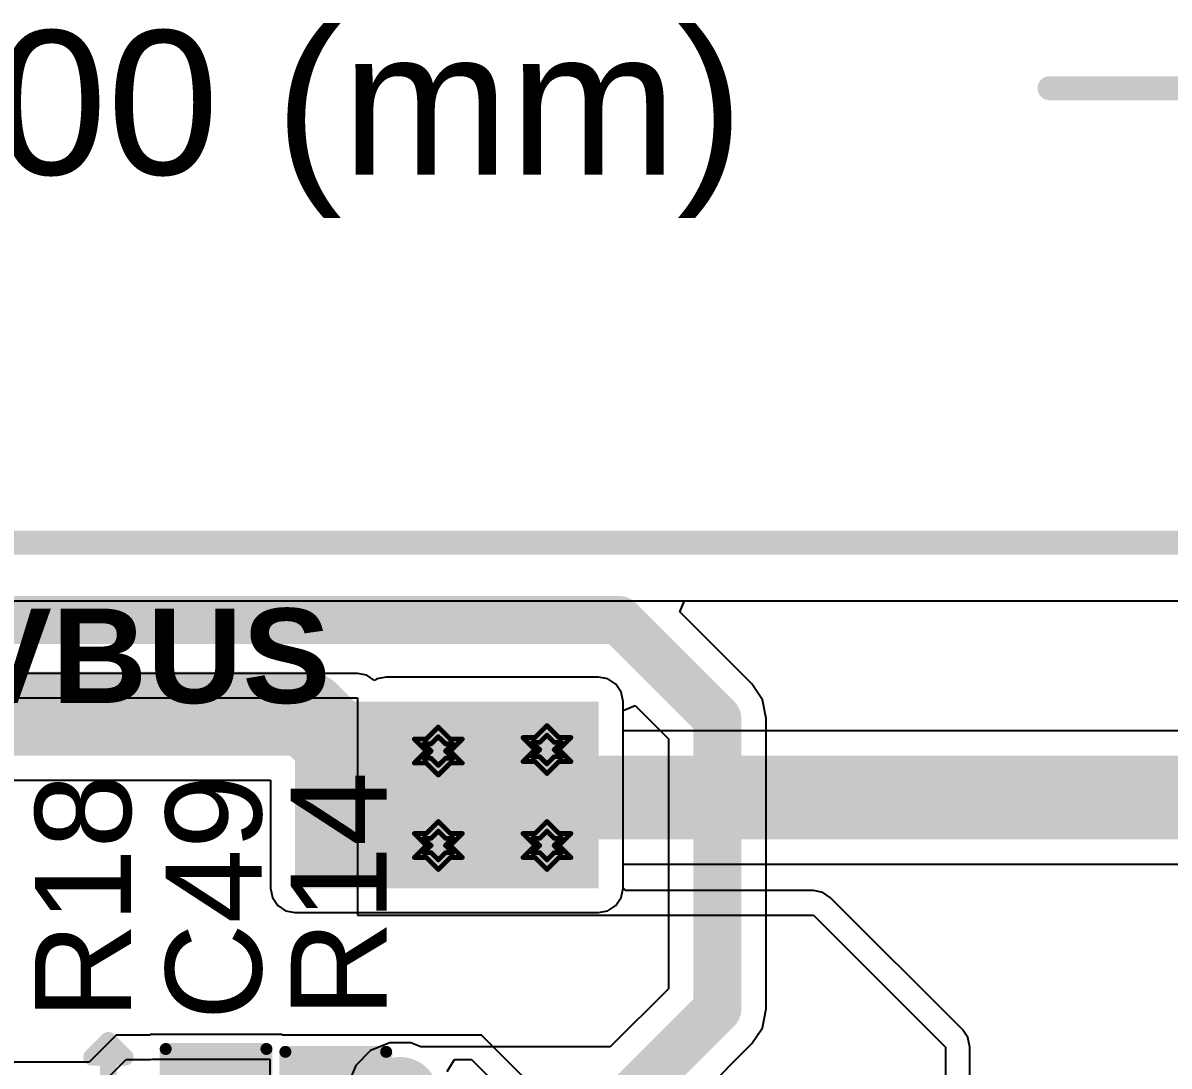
# Model space of a CAD drawing. Header units: inches. Extents: x -18 to 237, y -41 to 211.
# Drawn here: x 32.45 to 44.58, y 104.98 to 116.03 of the extents above; entities that cross this region are included whole.
import ezdxf

# ---------------------------------------------------------------- set-up
doc = ezdxf.new("R2010")
doc.units = ezdxf.units.IN
for name, color, linetype in [('Board Outline', 216, 'Continuous'), ('Bottom Layer', 5, 'Continuous'), ('Bottom Solder', 6, 'Continuous'), ('Dimensions', 6, 'Continuous'), ('Drill Drawing', 1, 'Continuous'), ('Top Layer', 1, 'Continuous'), ('Top Overlay', 2, 'Continuous'), ('Top Paste', 8, 'Continuous'), ('Top Solder', 216, 'Continuous'), ('Via Holes', 16, 'Continuous')]:
    doc.layers.add(name, color=color, linetype=linetype)
doc.styles.add('Arial', font='', dxfattribs={"height": 0.2})
doc.styles.add('Arial_Bold', font='', dxfattribs={"height": 0.2})
doc.styles.get('Arial').set_extended_font_data('Arial')
doc.styles.get('Arial_Bold').set_extended_font_data('Arial', bold=True)

# ---------------------------------------------------------------- blocks, each defined once
blk = doc.blocks.new('C___0603_10')
at = {"layer": 'Top Layer'}
for points in [[(-0.381, 0.445), (-0.381, -0.445), (-1.143, -0.445), (-1.143, 0.445)], [(1.143, 0.445), (1.143, -0.445), (0.381, -0.445), (0.381, 0.445)]]:
    blk.add_hatch(color=1, dxfattribs=at).paths.add_polyline_path(points)
at = {"layer": 'Top Paste'}
for points in [[(-0.381, 0.445), (-0.381, -0.445), (-1.143, -0.445), (-1.143, 0.445)], [(1.143, 0.445), (1.143, -0.445), (0.381, -0.445), (0.381, 0.445)]]:
    blk.add_hatch(color=8, dxfattribs=at).paths.add_polyline_path(points)
at = {"layer": 'Top Solder'}
for points in [[(-0.321, 0.504), (-0.321, -0.504), (-1.203, -0.504), (-1.203, 0.504)], [(1.203, 0.504), (1.203, -0.504), (0.321, -0.504), (0.321, 0.504)]]:
    blk.add_hatch(color=216, dxfattribs=at).paths.add_polyline_path(points)
at = {"layer": 'Top Overlay', "const_width": 0.127}
for points in [[(-1.245, -0.533), (-1.245, 0.533)], [(-0.457, 0.533), (-1.245, 0.533)], [(1.245, 0.533), (0.457, 0.533)], [(1.245, -0.533), (1.245, 0.533)], [(-0.457, -0.533), (-1.245, -0.533)], [(1.245, -0.533), (0.457, -0.533)]]:
    blk.add_lwpolyline(points, dxfattribs=at)
at = {"layer": 'Top Overlay', "const_width": 0.0635}
for points in [[(-1.276, 0.533, 1), (-1.213, 0.533, 1)], [(-1.276, 0.533, 1), (-1.213, 0.533, 1)], [(-0.489, 0.533, 1), (-0.425, 0.533, 1)], [(0.425, 0.533, 1), (0.489, 0.533, 1)], [(1.213, 0.533, 1), (1.276, 0.533, 1)], [(1.213, 0.533, 1), (1.276, 0.533, 1)], [(-1.276, -0.533, 1), (-1.213, -0.533, 1)], [(-1.276, -0.533, 1), (-1.213, -0.533, 1)], [(-0.489, -0.533, 1), (-0.425, -0.533, 1)], [(0.425, -0.533, 1), (0.489, -0.533, 1)], [(1.213, -0.533, 1), (1.276, -0.533, 1)], [(1.213, -0.533, 1), (1.276, -0.533, 1)]]:
    blk.add_lwpolyline(points, format="xyb", close=True, dxfattribs=at)
blk = doc.blocks.new('R___0603_69')
at = {"layer": 'Top Layer'}
for points in [[(-0.381, 0.4445), (-0.381, -0.4445), (-1.143, -0.4445), (-1.143, 0.4445)], [(1.143, 0.4445), (1.143, -0.4445), (0.381, -0.4445), (0.381, 0.4445)]]:
    blk.add_hatch(color=1, dxfattribs=at).paths.add_polyline_path(points)
at = {"layer": 'Top Paste'}
for points in [[(-0.381, 0.4445), (-0.381, -0.4445), (-1.143, -0.4445), (-1.143, 0.4445)], [(1.143, 0.4445), (1.143, -0.4445), (0.381, -0.4445), (0.381, 0.4445)]]:
    blk.add_hatch(color=8, dxfattribs=at).paths.add_polyline_path(points)
at = {"layer": 'Top Solder'}
for points in [[(-0.2794, 0.5461), (-0.2794, -0.5461), (-1.2446, -0.5461), (-1.2446, 0.5461)], [(1.2446, 0.5461), (1.2446, -0.5461), (0.2794, -0.5461), (0.2794, 0.5461)]]:
    blk.add_hatch(color=216, dxfattribs=at).paths.add_polyline_path(points)
at = {"layer": 'Top Overlay', "const_width": 0.127}
for points in [[(-1.2192, 0.5334), (1.2192, 0.5334)], [(-1.2192, 0.5334), (-1.2192, -0.5334)], [(1.2192, 0.5334), (1.2192, -0.5334)], [(-1.2192, -0.5334), (1.2192, -0.5334)]]:
    blk.add_lwpolyline(points, dxfattribs=at)
at = {"layer": 'Top Overlay', "const_width": 0.0635}
for points in [[(-1.25095, 0.5334, 1), (-1.18745, 0.5334, 1)], [(-1.25095, 0.5334, 1), (-1.18745, 0.5334, 1)], [(1.18745, 0.5334, 1), (1.25095, 0.5334, 1)], [(1.18745, 0.5334, 1), (1.25095, 0.5334, 1)], [(-1.25095, -0.5334, 1), (-1.18745, -0.5334, 1)], [(-1.25095, -0.5334, 1), (-1.18745, -0.5334, 1)], [(1.18745, -0.5334, 1), (1.25095, -0.5334, 1)], [(1.18745, -0.5334, 1), (1.25095, -0.5334, 1)]]:
    blk.add_lwpolyline(points, format="xyb", close=True, dxfattribs=at)

msp = doc.modelspace()

# ---------------------------------------------------------------- hatches: boundary and pattern name
at = {"layer": 'Bottom Layer'}
msp.add_hatch(color=5, dxfattribs=at).paths.add_polyline_path([(35.331, 106.866), (38.545, 106.866), (38.545, 108.842), (35.331, 108.842)])
h = msp.add_hatch(color=5, dxfattribs=at)
edge = h.paths.add_edge_path()
edge.add_arc((36.848, 108.318), 0.3, 0, 360)
h = msp.add_hatch(color=5, dxfattribs=at)
edge = h.paths.add_edge_path()
edge.add_arc((37.998, 108.334), 0.3, 0, 360)
h = msp.add_hatch(color=5, dxfattribs=at)
edge = h.paths.add_edge_path()
edge.add_arc((36.848, 107.318), 0.3, 0, 360)
h = msp.add_hatch(color=5, dxfattribs=at)
edge = h.paths.add_edge_path()
edge.add_arc((37.998, 107.318), 0.3, 0, 360)
at = {"layer": 'Bottom Solder'}
h = msp.add_hatch(color=6, dxfattribs=at)
edge = h.paths.add_edge_path()
edge.add_arc((36.848, 108.318), 0.402, 0, 360)
h = msp.add_hatch(color=6, dxfattribs=at)
edge = h.paths.add_edge_path()
edge.add_arc((37.998, 108.334), 0.402, 0, 360)
h = msp.add_hatch(color=6, dxfattribs=at)
edge = h.paths.add_edge_path()
edge.add_arc((36.848, 107.318), 0.402, 0, 360)
h = msp.add_hatch(color=6, dxfattribs=at)
edge = h.paths.add_edge_path()
edge.add_arc((37.998, 107.318), 0.402, 0, 360)
h = msp.add_hatch(color=6, dxfattribs=at)
edge = h.paths.add_edge_path()
edge.add_arc((36.446, 104.676), 0.402, 0, 360)
at = {"layer": 'Top Layer'}
msp.add_hatch(color=1, dxfattribs=at).paths.add_polyline_path([(36.298, 106.866), (38.545, 106.866), (38.545, 108.842), (36.298, 108.842)])
h = msp.add_hatch(color=1, dxfattribs=at)
edge = h.paths.add_edge_path()
edge.add_arc((36.848, 108.318), 0.3, 0, 360)
h = msp.add_hatch(color=1, dxfattribs=at)
edge = h.paths.add_edge_path()
edge.add_arc((37.998, 108.334), 0.3, 0, 360)
h = msp.add_hatch(color=1, dxfattribs=at)
edge = h.paths.add_edge_path()
edge.add_arc((36.848, 107.318), 0.3, 0, 360)
h = msp.add_hatch(color=1, dxfattribs=at)
edge = h.paths.add_edge_path()
edge.add_arc((37.998, 107.318), 0.3, 0, 360)
at = {"layer": 'Top Solder'}
h = msp.add_hatch(color=216, dxfattribs=at)
edge = h.paths.add_edge_path()
edge.add_arc((36.848, 108.318), 0.402, 0, 360)
h = msp.add_hatch(color=216, dxfattribs=at)
edge = h.paths.add_edge_path()
edge.add_arc((37.998, 108.334), 0.402, 0, 360)
h = msp.add_hatch(color=216, dxfattribs=at)
edge = h.paths.add_edge_path()
edge.add_arc((36.848, 107.318), 0.402, 0, 360)
h = msp.add_hatch(color=216, dxfattribs=at)
edge = h.paths.add_edge_path()
edge.add_arc((37.998, 107.318), 0.402, 0, 360)
h = msp.add_hatch(color=216, dxfattribs=at)
edge = h.paths.add_edge_path()
edge.add_arc((36.446, 104.676), 0.402, 0, 360)
at = {"layer": 'Via Holes'}
h = msp.add_hatch(color=7, dxfattribs=at)
edge = h.paths.add_edge_path()
edge.add_arc((36.848, 108.318), 0.15, 0, 360)
h = msp.add_hatch(color=7, dxfattribs=at)
edge = h.paths.add_edge_path()
edge.add_arc((37.998, 108.334), 0.15, 0, 360)
h = msp.add_hatch(color=7, dxfattribs=at)
edge = h.paths.add_edge_path()
edge.add_arc((36.848, 107.318), 0.15, 0, 360)
h = msp.add_hatch(color=7, dxfattribs=at)
edge = h.paths.add_edge_path()
edge.add_arc((37.998, 107.318), 0.15, 0, 360)

# ---------------------------------------------------------------- linework, layer by layer
at = {"layer": 'Board Outline', "const_width": 0.254}
msp.add_lwpolyline([(-3.538, 110.524), (51.988, 110.524)], dxfattribs=at)
at = {"layer": 'Bottom Layer'}
for p, q in [((39.405, 109.791), (39.453, 109.909)), ((39.453, 109.909), (51.435, 109.909)), ((40.168, 109.028), (39.405, 109.791)), ((40.28, 108.86), (40.168, 109.028)), ((40.168, 109.028), (40.168, 109.028)), ((40.32, 108.662), (40.28, 108.86)), ((38.804, 108.748), (38.931, 108.8)), ((38.804, 106.866), (38.804, 108.748)), ((38.931, 108.8), (39.284, 108.447)), ((40.32, 105.587), (40.32, 108.662)), ((40.32, 108.662), (40.32, 108.662)), ((39.284, 108.447), (39.284, 105.801)), ((25.989, 108.008), (35.072, 108.008)), ((35.072, 108.008), (35.072, 106.866)), ((35.072, 106.866), (35.092, 106.766)), ((35.092, 106.766), (35.148, 106.682)), ((38.728, 106.682), (38.784, 106.766)), ((38.784, 106.766), (38.804, 106.866)), ((35.148, 106.682), (35.232, 106.626)), ((38.644, 106.626), (38.728, 106.682)), ((35.232, 106.626), (35.331, 106.607)), ((35.331, 106.607), (38.545, 106.607)), ((38.545, 106.607), (38.644, 106.626)), ((39.284, 105.801), (38.669, 105.186)), ((40.28, 105.388), (40.32, 105.587)), ((40.168, 105.22), (40.28, 105.388)), ((36.336, 105.23), (36.132, 105.146)), ((36.556, 105.23), (36.336, 105.23)), ((36.662, 105.186), (36.556, 105.23)), ((38.669, 105.186), (36.662, 105.186)), ((39.25, 104.302), (40.168, 105.22)), ((36.132, 105.146), (35.976, 104.99)), ((35.976, 104.99), (35.892, 104.787))]:
    msp.add_line(p, q, dxfattribs=at)
for points, const_width in [([(21.916, 109.706), (38.758, 109.706)], 0.508), ([(38.758, 109.706), (39.802, 108.662)], 0.508), ([(22.73, 108.713), (35.461, 108.713)], 0.889), ([(35.461, 108.713), (35.855, 108.318)], 0.889), ([(39.802, 105.587), (39.802, 108.662)], 0.508), ([(35.855, 108.318), (36.848, 108.318)], 0.889), ([(36.848, 108.318), (36.958, 108.318)], 0.762), ([(36.958, 108.318), (37.422, 107.854)], 0.762), ([(38.884, 104.668), (39.802, 105.587)], 0.508)]:
    msp.add_lwpolyline(points, dxfattribs=dict(at, const_width=const_width))
for points, const_width in [([(38.631, 109.706, 1), (38.885, 109.706, 1)], 0.254), ([(38.631, 109.706, 1), (38.885, 109.706, 1)], 0.254), ([(35.238, 108.713, 1), (35.683, 108.713, 1)], 0.445), ([(35.238, 108.713, 1), (35.683, 108.713, 1)], 0.445), ([(39.675, 108.662, 1), (39.929, 108.662, 1)], 0.254), ([(39.675, 108.662, 1), (39.929, 108.662, 1)], 0.254), ([(35.633, 108.318, 1), (36.078, 108.318, 1)], 0.445), ([(35.633, 108.318, 1), (36.078, 108.318, 1)], 0.445), ([(36.626, 108.318, 1), (37.071, 108.318, 1)], 0.445), ([(36.658, 108.318, 1), (37.039, 108.318, 1)], 0.381), ([(36.767, 108.318, 1), (37.148, 108.318, 1)], 0.381), ([(36.767, 108.318, 1), (37.148, 108.318, 1)], 0.381), ([(37.231, 107.854, 1), (37.612, 107.854, 1)], 0.381), ([(39.675, 105.587, 1), (39.929, 105.587, 1)], 0.254), ([(39.675, 105.587, 1), (39.929, 105.587, 1)], 0.254)]:
    msp.add_lwpolyline(points, format="xyb", close=True, dxfattribs=dict(at, const_width=const_width))
at = {"layer": 'Dimensions', "const_width": 0.254}
msp.add_lwpolyline([(43.318, 115.336), (76.462, 115.336)], dxfattribs=at)
at = {"layer": 'Dimensions', "const_width": 0.127}
msp.add_lwpolyline([(43.254, 115.336, 1), (43.381, 115.336, 1)], format="xyb", close=True, dxfattribs=at)
at = {"layer": 'Drill Drawing', "const_width": 0.0508}
for points in [[(36.721, 108.445), (36.848, 108.572)], [(36.848, 108.572), (36.975, 108.445)], [(37.871, 108.461), (37.998, 108.588)], [(37.998, 108.588), (38.125, 108.461)], [(36.594, 108.445), (36.721, 108.318)], [(36.594, 108.445), (36.721, 108.445)], [(36.772, 108.394), (36.848, 108.47)], [(36.848, 108.47), (36.925, 108.394)], [(36.975, 108.445), (37.102, 108.445)], [(36.975, 108.318), (37.102, 108.445)], [(37.744, 108.461), (37.871, 108.334)], [(37.744, 108.461), (37.871, 108.461)], [(37.922, 108.41), (37.998, 108.486)], [(37.998, 108.486), (38.075, 108.41)], [(38.125, 108.461), (38.252, 108.461)], [(38.125, 108.334), (38.252, 108.461)], [(36.594, 108.191), (36.721, 108.318)], [(36.696, 108.394), (36.772, 108.318)], [(36.696, 108.394), (36.772, 108.394)], [(36.696, 108.242), (36.772, 108.318)], [(36.925, 108.394), (37.001, 108.394)], [(36.925, 108.318), (37.001, 108.394)], [(36.925, 108.318), (37.001, 108.242)], [(36.975, 108.318), (37.102, 108.191)], [(37.744, 108.207), (37.871, 108.334)], [(37.846, 108.41), (37.922, 108.334)], [(37.846, 108.41), (37.922, 108.41)], [(37.846, 108.258), (37.922, 108.334)], [(38.075, 108.41), (38.151, 108.41)], [(38.075, 108.334), (38.151, 108.41)], [(38.075, 108.334), (38.151, 108.258)], [(38.125, 108.334), (38.252, 108.207)], [(36.594, 108.191), (36.721, 108.191)], [(36.696, 108.242), (36.772, 108.242)], [(36.721, 108.191), (36.848, 108.064)], [(36.772, 108.242), (36.848, 108.166)], [(36.848, 108.166), (36.925, 108.242)], [(36.848, 108.064), (36.975, 108.191)], [(36.925, 108.242), (37.001, 108.242)], [(36.975, 108.191), (37.102, 108.191)], [(37.744, 108.207), (37.871, 108.207)], [(37.846, 108.258), (37.922, 108.258)], [(37.871, 108.207), (37.998, 108.08)], [(37.922, 108.258), (37.998, 108.182)], [(37.998, 108.182), (38.075, 108.258)], [(37.998, 108.08), (38.125, 108.207)], [(38.075, 108.258), (38.151, 108.258)], [(38.125, 108.207), (38.252, 108.207)], [(36.721, 107.445), (36.848, 107.572)], [(36.772, 107.394), (36.848, 107.47)], [(36.848, 107.572), (36.975, 107.445)], [(36.848, 107.47), (36.925, 107.394)], [(37.871, 107.445), (37.998, 107.572)], [(37.922, 107.394), (37.998, 107.47)], [(37.998, 107.572), (38.125, 107.445)], [(37.998, 107.47), (38.075, 107.394)], [(36.594, 107.445), (36.721, 107.318)], [(36.594, 107.445), (36.721, 107.445)], [(36.696, 107.394), (36.772, 107.318)], [(36.696, 107.394), (36.772, 107.394)], [(36.925, 107.394), (37.001, 107.394)], [(36.925, 107.318), (37.001, 107.394)], [(36.975, 107.445), (37.102, 107.445)], [(36.975, 107.318), (37.102, 107.445)], [(37.744, 107.445), (37.871, 107.318)], [(37.744, 107.445), (37.871, 107.445)], [(37.846, 107.394), (37.922, 107.318)], [(37.846, 107.394), (37.922, 107.394)], [(38.075, 107.394), (38.151, 107.394)], [(38.075, 107.318), (38.151, 107.394)], [(38.125, 107.445), (38.252, 107.445)], [(38.125, 107.318), (38.252, 107.445)], [(36.594, 107.191), (36.721, 107.318)], [(36.696, 107.242), (36.772, 107.318)], [(36.696, 107.242), (36.772, 107.242)], [(36.772, 107.242), (36.848, 107.166)], [(36.848, 107.166), (36.925, 107.242)], [(36.925, 107.318), (37.001, 107.242)], [(36.925, 107.242), (37.001, 107.242)], [(36.975, 107.318), (37.102, 107.191)], [(37.744, 107.191), (37.871, 107.318)], [(37.846, 107.242), (37.922, 107.318)], [(37.846, 107.242), (37.922, 107.242)], [(37.922, 107.242), (37.998, 107.166)], [(37.998, 107.166), (38.075, 107.242)], [(38.075, 107.318), (38.151, 107.242)], [(38.075, 107.242), (38.151, 107.242)], [(38.125, 107.318), (38.252, 107.191)], [(36.594, 107.191), (36.721, 107.191)], [(36.721, 107.191), (36.848, 107.064)], [(36.848, 107.064), (36.975, 107.191)], [(36.975, 107.191), (37.102, 107.191)], [(37.744, 107.191), (37.871, 107.191)], [(37.871, 107.191), (37.998, 107.064)], [(37.998, 107.064), (38.125, 107.191)], [(38.125, 107.191), (38.252, 107.191)]]:
    msp.add_lwpolyline(points, dxfattribs=at)
at = {"layer": 'Drill Drawing', "const_width": 0.0254}
for points in [[(36.836, 108.572, 1), (36.861, 108.572, 1)], [(36.836, 108.572, 1), (36.861, 108.572, 1)], [(37.986, 108.588, 1), (38.011, 108.588, 1)], [(37.986, 108.588, 1), (38.011, 108.588, 1)], [(36.582, 108.445, 1), (36.607, 108.445, 1)], [(36.582, 108.445, 1), (36.607, 108.445, 1)], [(36.709, 108.445, 1), (36.734, 108.445, 1)], [(36.709, 108.445, 1), (36.734, 108.445, 1)], [(36.836, 108.47, 1), (36.861, 108.47, 1)], [(36.836, 108.47, 1), (36.861, 108.47, 1)], [(36.963, 108.445, 1), (36.988, 108.445, 1)], [(36.963, 108.445, 1), (36.988, 108.445, 1)], [(37.09, 108.445, 1), (37.115, 108.445, 1)], [(37.09, 108.445, 1), (37.115, 108.445, 1)], [(37.732, 108.461, 1), (37.757, 108.461, 1)], [(37.732, 108.461, 1), (37.757, 108.461, 1)], [(37.859, 108.461, 1), (37.884, 108.461, 1)], [(37.859, 108.461, 1), (37.884, 108.461, 1)], [(37.986, 108.486, 1), (38.011, 108.486, 1)], [(37.986, 108.486, 1), (38.011, 108.486, 1)], [(38.113, 108.461, 1), (38.138, 108.461, 1)], [(38.113, 108.461, 1), (38.138, 108.461, 1)], [(38.24, 108.461, 1), (38.265, 108.461, 1)], [(38.24, 108.461, 1), (38.265, 108.461, 1)], [(36.683, 108.394, 1), (36.709, 108.394, 1)], [(36.683, 108.394, 1), (36.709, 108.394, 1)], [(36.709, 108.318, 1), (36.734, 108.318, 1)], [(36.709, 108.318, 1), (36.734, 108.318, 1)], [(36.76, 108.394, 1), (36.785, 108.394, 1)], [(36.76, 108.394, 1), (36.785, 108.394, 1)], [(36.76, 108.318, 1), (36.785, 108.318, 1)], [(36.76, 108.318, 1), (36.785, 108.318, 1)], [(36.912, 108.394, 1), (36.937, 108.394, 1)], [(36.912, 108.394, 1), (36.937, 108.394, 1)], [(36.912, 108.318, 1), (36.937, 108.318, 1)], [(36.912, 108.318, 1), (36.937, 108.318, 1)], [(36.963, 108.318, 1), (36.988, 108.318, 1)], [(36.963, 108.318, 1), (36.988, 108.318, 1)], [(36.988, 108.394, 1), (37.014, 108.394, 1)], [(36.988, 108.394, 1), (37.014, 108.394, 1)], [(37.833, 108.41, 1), (37.859, 108.41, 1)], [(37.833, 108.41, 1), (37.859, 108.41, 1)], [(37.859, 108.334, 1), (37.884, 108.334, 1)], [(37.859, 108.334, 1), (37.884, 108.334, 1)], [(37.91, 108.41, 1), (37.935, 108.41, 1)], [(37.91, 108.41, 1), (37.935, 108.41, 1)], [(37.91, 108.334, 1), (37.935, 108.334, 1)], [(37.91, 108.334, 1), (37.935, 108.334, 1)], [(38.062, 108.41, 1), (38.087, 108.41, 1)], [(38.062, 108.41, 1), (38.087, 108.41, 1)], [(38.062, 108.334, 1), (38.087, 108.334, 1)], [(38.062, 108.334, 1), (38.087, 108.334, 1)], [(38.113, 108.334, 1), (38.138, 108.334, 1)], [(38.113, 108.334, 1), (38.138, 108.334, 1)], [(38.138, 108.41, 1), (38.164, 108.41, 1)], [(38.138, 108.41, 1), (38.164, 108.41, 1)], [(36.582, 108.191, 1), (36.607, 108.191, 1)], [(36.582, 108.191, 1), (36.607, 108.191, 1)], [(36.683, 108.242, 1), (36.709, 108.242, 1)], [(36.683, 108.242, 1), (36.709, 108.242, 1)], [(36.709, 108.191, 1), (36.734, 108.191, 1)], [(36.709, 108.191, 1), (36.734, 108.191, 1)], [(36.76, 108.242, 1), (36.785, 108.242, 1)], [(36.76, 108.242, 1), (36.785, 108.242, 1)], [(36.912, 108.242, 1), (36.937, 108.242, 1)], [(36.912, 108.242, 1), (36.937, 108.242, 1)], [(36.963, 108.191, 1), (36.988, 108.191, 1)], [(36.963, 108.191, 1), (36.988, 108.191, 1)], [(36.988, 108.242, 1), (37.014, 108.242, 1)], [(36.988, 108.242, 1), (37.014, 108.242, 1)], [(37.09, 108.191, 1), (37.115, 108.191, 1)], [(37.09, 108.191, 1), (37.115, 108.191, 1)], [(37.732, 108.207, 1), (37.757, 108.207, 1)], [(37.732, 108.207, 1), (37.757, 108.207, 1)], [(37.833, 108.258, 1), (37.859, 108.258, 1)], [(37.833, 108.258, 1), (37.859, 108.258, 1)], [(37.859, 108.207, 1), (37.884, 108.207, 1)], [(37.859, 108.207, 1), (37.884, 108.207, 1)], [(37.91, 108.258, 1), (37.935, 108.258, 1)], [(37.91, 108.258, 1), (37.935, 108.258, 1)], [(38.062, 108.258, 1), (38.087, 108.258, 1)], [(38.062, 108.258, 1), (38.087, 108.258, 1)], [(38.113, 108.207, 1), (38.138, 108.207, 1)], [(38.113, 108.207, 1), (38.138, 108.207, 1)], [(38.138, 108.258, 1), (38.164, 108.258, 1)], [(38.138, 108.258, 1), (38.164, 108.258, 1)], [(38.24, 108.207, 1), (38.265, 108.207, 1)], [(38.24, 108.207, 1), (38.265, 108.207, 1)], [(36.836, 108.166, 1), (36.861, 108.166, 1)], [(36.836, 108.166, 1), (36.861, 108.166, 1)], [(37.986, 108.182, 1), (38.011, 108.182, 1)], [(37.986, 108.182, 1), (38.011, 108.182, 1)], [(37.986, 108.08, 1), (38.011, 108.08, 1)], [(37.986, 108.08, 1), (38.011, 108.08, 1)], [(36.836, 108.064, 1), (36.861, 108.064, 1)], [(36.836, 108.064, 1), (36.861, 108.064, 1)], [(36.836, 107.572, 1), (36.861, 107.572, 1)], [(36.836, 107.572, 1), (36.861, 107.572, 1)], [(36.836, 107.47, 1), (36.861, 107.47, 1)], [(36.836, 107.47, 1), (36.861, 107.47, 1)], [(37.986, 107.572, 1), (38.011, 107.572, 1)], [(37.986, 107.572, 1), (38.011, 107.572, 1)], [(37.986, 107.47, 1), (38.011, 107.47, 1)], [(37.986, 107.47, 1), (38.011, 107.47, 1)], [(36.582, 107.445, 1), (36.607, 107.445, 1)], [(36.582, 107.445, 1), (36.607, 107.445, 1)], [(36.683, 107.394, 1), (36.709, 107.394, 1)], [(36.683, 107.394, 1), (36.709, 107.394, 1)], [(36.709, 107.445, 1), (36.734, 107.445, 1)], [(36.709, 107.445, 1), (36.734, 107.445, 1)], [(36.76, 107.394, 1), (36.785, 107.394, 1)], [(36.76, 107.394, 1), (36.785, 107.394, 1)], [(36.912, 107.394, 1), (36.937, 107.394, 1)], [(36.912, 107.394, 1), (36.937, 107.394, 1)], [(36.963, 107.445, 1), (36.988, 107.445, 1)], [(36.963, 107.445, 1), (36.988, 107.445, 1)], [(36.988, 107.394, 1), (37.014, 107.394, 1)], [(36.988, 107.394, 1), (37.014, 107.394, 1)], [(37.09, 107.445, 1), (37.115, 107.445, 1)], [(37.09, 107.445, 1), (37.115, 107.445, 1)], [(37.732, 107.445, 1), (37.757, 107.445, 1)], [(37.732, 107.445, 1), (37.757, 107.445, 1)], [(37.833, 107.394, 1), (37.859, 107.394, 1)], [(37.833, 107.394, 1), (37.859, 107.394, 1)], [(37.859, 107.445, 1), (37.884, 107.445, 1)], [(37.859, 107.445, 1), (37.884, 107.445, 1)], [(37.91, 107.394, 1), (37.935, 107.394, 1)], [(37.91, 107.394, 1), (37.935, 107.394, 1)], [(38.062, 107.394, 1), (38.087, 107.394, 1)], [(38.062, 107.394, 1), (38.087, 107.394, 1)], [(38.113, 107.445, 1), (38.138, 107.445, 1)], [(38.113, 107.445, 1), (38.138, 107.445, 1)], [(38.138, 107.394, 1), (38.164, 107.394, 1)], [(38.138, 107.394, 1), (38.164, 107.394, 1)], [(38.24, 107.445, 1), (38.265, 107.445, 1)], [(38.24, 107.445, 1), (38.265, 107.445, 1)], [(36.683, 107.242, 1), (36.709, 107.242, 1)], [(36.683, 107.242, 1), (36.709, 107.242, 1)], [(36.709, 107.318, 1), (36.734, 107.318, 1)], [(36.709, 107.318, 1), (36.734, 107.318, 1)], [(36.76, 107.318, 1), (36.785, 107.318, 1)], [(36.76, 107.318, 1), (36.785, 107.318, 1)], [(36.76, 107.242, 1), (36.785, 107.242, 1)], [(36.76, 107.242, 1), (36.785, 107.242, 1)], [(36.912, 107.318, 1), (36.937, 107.318, 1)], [(36.912, 107.318, 1), (36.937, 107.318, 1)], [(36.912, 107.242, 1), (36.937, 107.242, 1)], [(36.912, 107.242, 1), (36.937, 107.242, 1)], [(36.963, 107.318, 1), (36.988, 107.318, 1)], [(36.963, 107.318, 1), (36.988, 107.318, 1)], [(36.988, 107.242, 1), (37.014, 107.242, 1)], [(36.988, 107.242, 1), (37.014, 107.242, 1)], [(37.833, 107.242, 1), (37.859, 107.242, 1)], [(37.833, 107.242, 1), (37.859, 107.242, 1)], [(37.859, 107.318, 1), (37.884, 107.318, 1)], [(37.859, 107.318, 1), (37.884, 107.318, 1)], [(37.91, 107.318, 1), (37.935, 107.318, 1)], [(37.91, 107.318, 1), (37.935, 107.318, 1)], [(37.91, 107.242, 1), (37.935, 107.242, 1)], [(37.91, 107.242, 1), (37.935, 107.242, 1)], [(38.062, 107.318, 1), (38.087, 107.318, 1)], [(38.062, 107.318, 1), (38.087, 107.318, 1)], [(38.062, 107.242, 1), (38.087, 107.242, 1)], [(38.062, 107.242, 1), (38.087, 107.242, 1)], [(38.113, 107.318, 1), (38.138, 107.318, 1)], [(38.113, 107.318, 1), (38.138, 107.318, 1)], [(38.138, 107.242, 1), (38.164, 107.242, 1)], [(38.138, 107.242, 1), (38.164, 107.242, 1)], [(36.582, 107.191, 1), (36.607, 107.191, 1)], [(36.582, 107.191, 1), (36.607, 107.191, 1)], [(36.709, 107.191, 1), (36.734, 107.191, 1)], [(36.709, 107.191, 1), (36.734, 107.191, 1)], [(36.836, 107.166, 1), (36.861, 107.166, 1)], [(36.836, 107.166, 1), (36.861, 107.166, 1)], [(36.963, 107.191, 1), (36.988, 107.191, 1)], [(36.963, 107.191, 1), (36.988, 107.191, 1)], [(37.09, 107.191, 1), (37.115, 107.191, 1)], [(37.09, 107.191, 1), (37.115, 107.191, 1)], [(37.732, 107.191, 1), (37.757, 107.191, 1)], [(37.732, 107.191, 1), (37.757, 107.191, 1)], [(37.859, 107.191, 1), (37.884, 107.191, 1)], [(37.859, 107.191, 1), (37.884, 107.191, 1)], [(37.986, 107.166, 1), (38.011, 107.166, 1)], [(37.986, 107.166, 1), (38.011, 107.166, 1)], [(38.113, 107.191, 1), (38.138, 107.191, 1)], [(38.113, 107.191, 1), (38.138, 107.191, 1)], [(38.24, 107.191, 1), (38.265, 107.191, 1)], [(38.24, 107.191, 1), (38.265, 107.191, 1)], [(36.836, 107.064, 1), (36.861, 107.064, 1)], [(36.836, 107.064, 1), (36.861, 107.064, 1)], [(37.986, 107.064, 1), (38.011, 107.064, 1)], [(37.986, 107.064, 1), (38.011, 107.064, 1)]]:
    msp.add_lwpolyline(points, format="xyb", close=True, dxfattribs=at)
at = {"layer": 'Top Layer'}
for p, q in [((31.876, 109.909), (51.435, 109.909)), ((35.992, 109.14), (31.814, 109.14)), ((36.091, 109.12), (35.992, 109.14)), ((36.174, 109.065), (36.091, 109.12)), ((36.199, 109.081), (36.174, 109.065)), ((36.298, 109.101), (36.199, 109.081)), ((38.545, 109.101), (36.298, 109.101)), ((38.644, 109.081), (38.545, 109.101)), ((38.728, 109.025), (38.644, 109.081)), ((38.784, 108.941), (38.728, 109.025)), ((28.477, 108.881), (35.992, 108.881)), ((35.992, 108.881), (35.992, 106.581)), ((38.804, 108.842), (38.784, 108.941)), ((38.804, 108.531), (38.804, 108.842)), ((46.457, 108.531), (38.804, 108.531)), ((38.804, 106.866), (38.804, 107.121)), ((38.804, 107.121), (46.165, 107.121)), ((38.825, 106.84), (38.804, 106.866)), ((40.818, 106.84), (38.825, 106.84)), ((40.917, 106.821), (40.818, 106.84)), ((41.001, 106.765), (40.917, 106.821)), ((42.398, 105.368), (41.001, 106.765)), ((35.992, 106.581), (40.818, 106.581)), ((40.818, 106.581), (42.215, 105.184)), ((33.438, 105.311), (33.151, 105.025)), ((33.798, 105.311), (33.438, 105.311)), ((35.195, 105.316), (33.798, 105.316)), ((33.798, 105.316), (33.798, 105.311)), ((35.195, 105.311), (35.195, 105.316)), ((37.306, 105.311), (35.195, 105.311)), ((39.091, 103.526), (37.306, 105.311)), ((42.454, 105.284), (42.398, 105.368)), ((42.215, 105.184), (42.215, 84.763)), ((42.474, 105.184), (42.454, 105.284)), ((42.474, 84.763), (42.474, 105.184)), ((33.151, 105.025), (31.837, 105.025)), ((33.334, 104.842), (33.545, 105.052)), ((33.545, 105.052), (33.798, 105.052)), ((33.798, 105.052), (33.822, 105.057)), ((33.822, 105.057), (35.065, 105.057)), ((35.065, 105.057), (35.065, 104.041)), ((36.942, 104.925), (37.019, 105.052)), ((37.019, 105.052), (37.198, 105.052)), ((37.198, 105.052), (38.832, 103.419))]:
    msp.add_line(p, q, dxfattribs=at)
at = {"layer": 'Top Layer', "const_width": 0.889}
msp.add_lwpolyline([(37.16, 107.826), (46.457, 107.826)], dxfattribs=at)
at = {"layer": 'Top Layer', "const_width": 0.445}
msp.add_lwpolyline([(36.938, 107.826, 1), (37.382, 107.826, 1)], format="xyb", close=True, dxfattribs=at)
at = {"layer": 'Top Overlay', "const_width": 0.178}
for points in [[(33.179, 105.077), (33.356, 105.255)], [(33.356, 105.255), (33.534, 105.077)], [(33.356, 104.498), (33.356, 105.255)], [(33.179, 105.077), (33.534, 105.077)]]:
    msp.add_lwpolyline(points, dxfattribs=at)
at = {"layer": 'Top Overlay', "const_width": 0.0889}
for points in [[(33.312, 105.255, 1), (33.401, 105.255, 1)], [(33.312, 105.255, 1), (33.401, 105.255, 1)], [(33.312, 105.255, 1), (33.401, 105.255, 1)], [(33.135, 105.077, 1), (33.223, 105.077, 1)], [(33.135, 105.077, 1), (33.223, 105.077, 1)], [(33.489, 105.077, 1), (33.578, 105.077, 1)], [(33.489, 105.077, 1), (33.578, 105.077, 1)]]:
    msp.add_lwpolyline(points, format="xyb", close=True, dxfattribs=at)

# ---------------------------------------------------------------- block references
for name, p, rotation in [('C___0603_10', (34.496, 103.919), 270), ('R___0603_69', (35.763, 103.914), 90)]:
    msp.add_blockref(name, p, dxfattribs=dict(rotation=rotation))

# ---------------------------------------------------------------- texts
at = {"layer": 'Dimensions', "style": 'Arial'}
msp.add_text('80.00 (mm)', height=1.524, dxfattribs=at).set_placement((29.2, 114.422))
at = {"layer": 'Top Overlay'}
for s, height, rotation, style, p in [('VBUS', 1, 360, 'Arial_Bold', (31.826, 108.827)), ('R18', 1.016, 90, 'Arial', (33.595, 105.473)), ('C49', 1.016, 90, 'Arial', (34.977, 105.467)), ('R14', 1.016, 90, 'Arial', (36.303, 105.496))]:
    msp.add_text(s, height=height, rotation=rotation, dxfattribs=dict(at, style=style)).set_placement(p)

doc.saveas('drawing.dxf')
